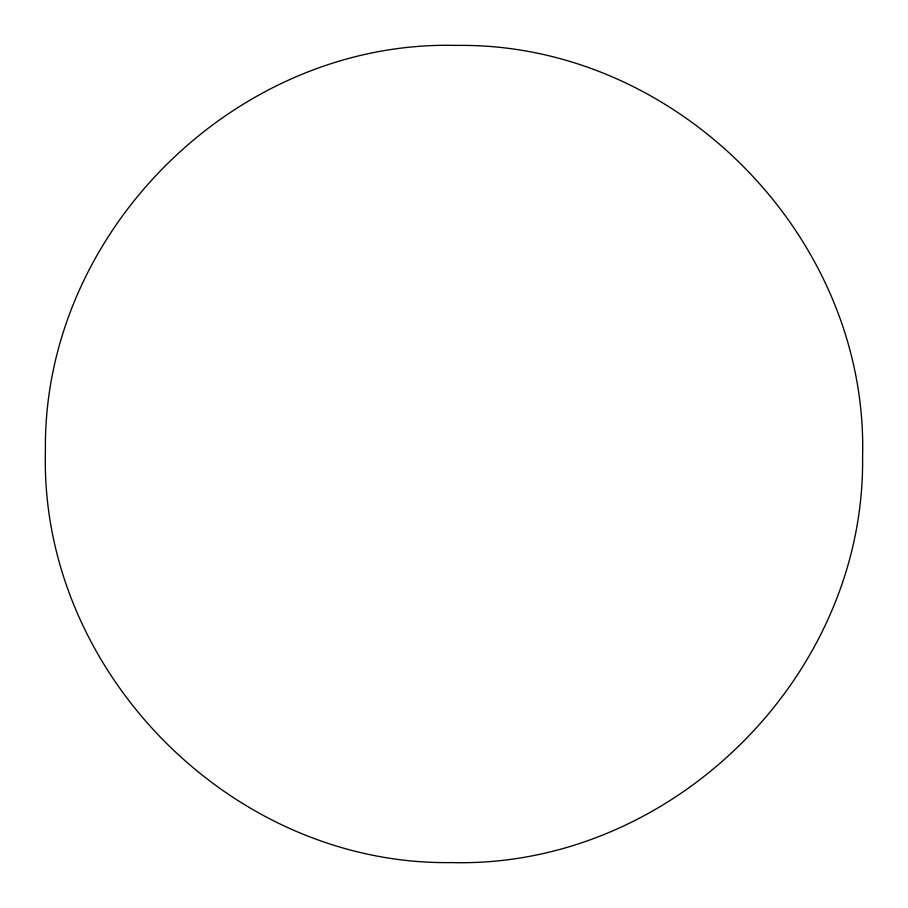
<?xml version="1.0" encoding="UTF-8"?>
<svg xmlns="http://www.w3.org/2000/svg" width="908" height="908" viewBox="0 0 908 908"><rect width="100%" height="100%" fill="white"/><g stroke="black" fill="none" stroke-linecap="round" stroke-linejoin="round"><path stroke-width="1.36" d="M45.411 451.321C39.532 671.16 231.438 865.596 451.321 862.589C671.16 868.468 865.596 676.562 862.589 456.679C868.468 236.84 676.562 42.404 456.679 45.411C236.84 39.532 42.404 231.438 45.411 451.321"/></g></svg>
